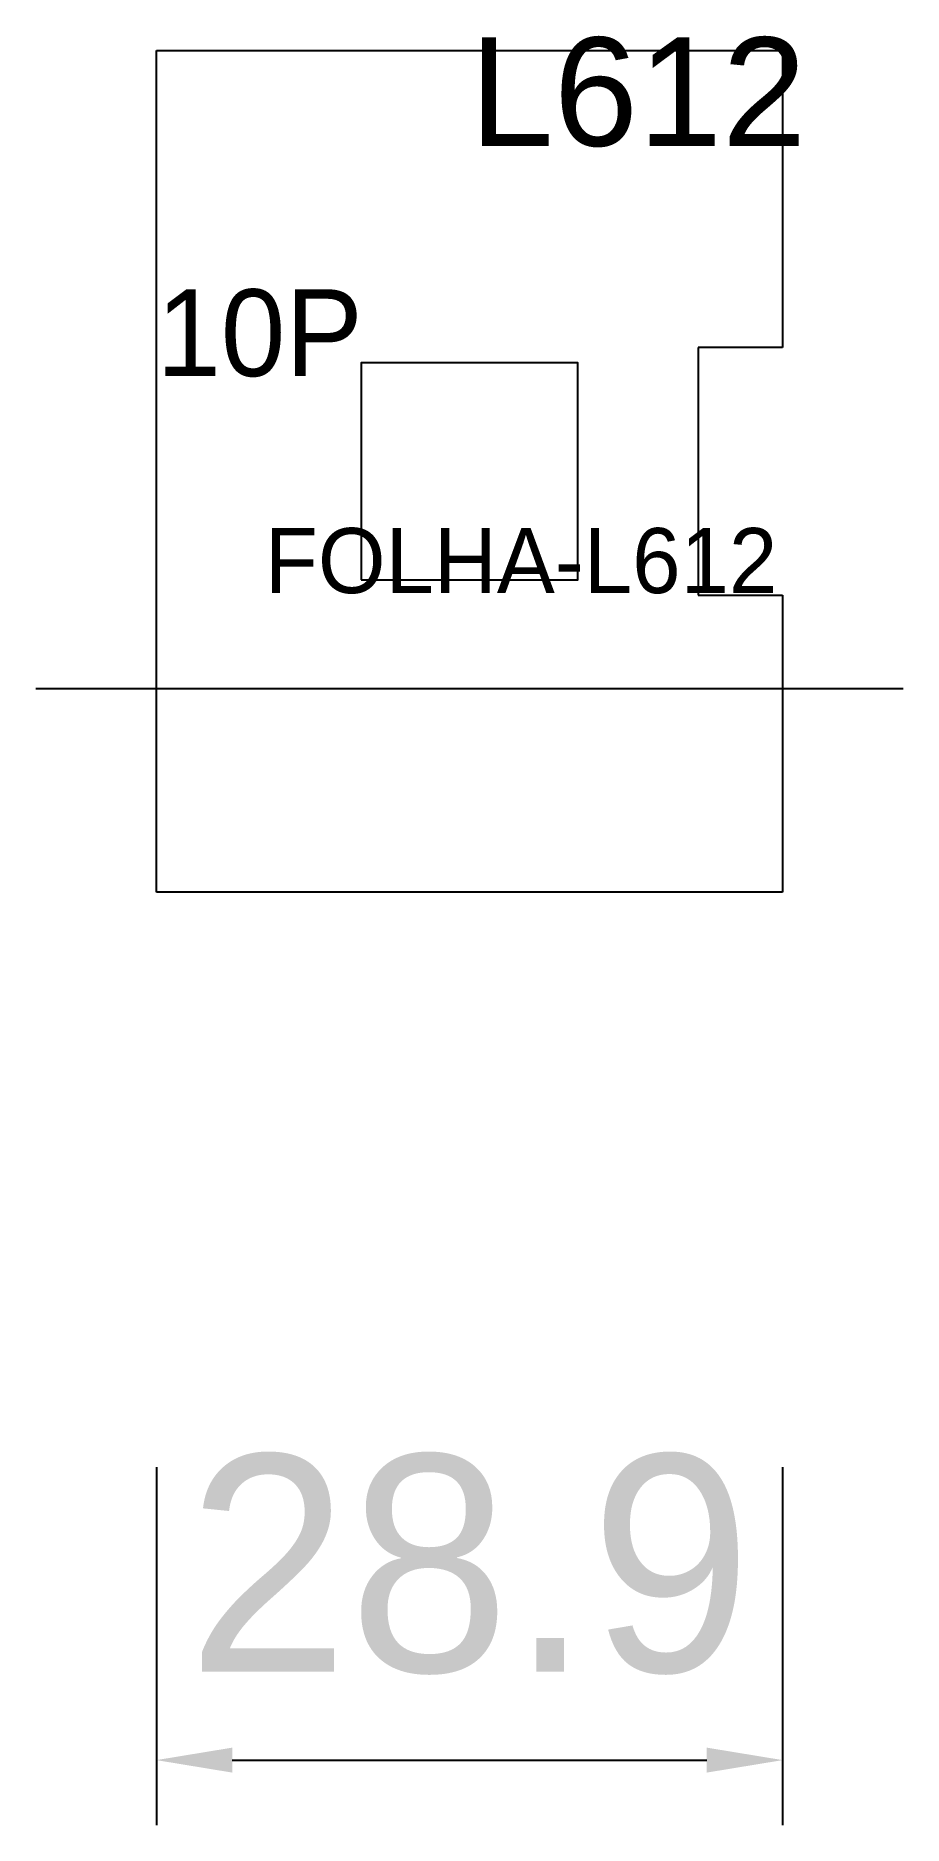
# Model space of a CAD drawing. Header units: metres. Extents: x 216.6 to 256.6, y 119.7 to 202.2.
import ezdxf

# ---------------------------------------------------------------- set-up
doc = ezdxf.new("R2010")
doc.units = ezdxf.units.M
for name, color, linetype in [('COTA', 241, 'CONTINUOUS'), ('FOLHA', 255, 'CONTINUOUS'), ('Hachura', 251, 'CONTINUOUS'), ('NOMENCLATURA', 7, 'CONTINUOUS'), ('Nível', 160, 'CONTINUOUS'), ('Painéis', 200, 'CONTINUOUS'), ('Pilares', 5, 'CONTINUOUS'), ('SARR_2.2x7', 40, 'CONTINUOUS')]:
    doc.layers.add(name, color=color, linetype=linetype)
doc.styles.add('ARIAL', font='Arial.ttf')
doc.dimstyles.new('EZ DXF', dxfattribs={"dimtxt": 10, "dimasz": 3.5, "dimexe": 3, "dimexo": 1.5, "dimgap": 1, "dimtad": 1, "dimdec": 1, "dimdsep": 46, "dimcen": 2.5, "dimazin": 3, "dimtfac": 1, "dimtmove": 0, "dimatfit": 3})

msp = doc.modelspace()

# ---------------------------------------------------------------- hatches: boundary and pattern name
at = {"layer": 'Hachura'}
h = msp.add_hatch(dxfattribs=at)
h.set_pattern_fill('ANSI31', scale=50)
h.paths.add_polyline_path([(222.2, 201.5), (251.08, 201.5), (251.08, 187.82), (247.18, 187.82), (247.18, 176.4), (251.08, 176.4), (251.08, 162.72), (222.2, 162.72)])
h = msp.add_hatch(dxfattribs=at)
h.set_pattern_fill('ANSI31', scale=50)
h.paths.add_polyline_path([(222.2, 201.5), (251.08, 201.5), (251.08, 187.82), (247.18, 187.82), (247.18, 176.4), (251.08, 176.4), (251.08, 162.72), (222.2, 162.72)])

# ---------------------------------------------------------------- linework, layer by layer
at = {"layer": 'Painéis', "color": 200}
for p, q in [((222.2, 201.5), (251.08, 201.5)), ((222.2, 162.72), (222.2, 201.5)), ((222.2, 201.5), (251.08, 201.5)), ((222.2, 162.72), (222.2, 201.5)), ((251.08, 201.5), (251.08, 187.82)), ((251.08, 201.5), (251.08, 187.82)), ((251.08, 187.82), (247.18, 187.82)), ((247.18, 187.82), (247.18, 176.4)), ((251.08, 187.82), (247.18, 187.82)), ((247.18, 187.82), (247.18, 176.4)), ((247.18, 176.4), (251.08, 176.4)), ((247.18, 176.4), (251.08, 176.4)), ((251.08, 176.4), (251.08, 162.72)), ((251.08, 176.4), (251.08, 162.72)), ((251.08, 162.72), (222.2, 162.72)), ((251.08, 162.72), (222.2, 162.72))]:
    msp.add_line(p, q, dxfattribs=at)
at = {"layer": 'Pilares'}
msp.add_lwpolyline([(231.64, 177.11), (241.64, 177.11), (241.64, 187.11), (231.64, 187.11)], close=True, dxfattribs=at)
msp.add_lwpolyline([(231.64, 177.11), (241.64, 177.11), (241.64, 187.11), (231.64, 187.11)], close=True, dxfattribs=at)
at = {"layer": 'SARR_2.2x7'}
msp.add_line((216.64, 172.11), (256.64, 172.11), dxfattribs=at)
msp.add_line((216.64, 172.11), (256.64, 172.11), dxfattribs=at)

# ---------------------------------------------------------------- texts
at = {"layer": 'FOLHA'}
msp.add_text('FOLHA-L612', height=3, dxfattribs=at).set_placement((227.2, 176.5))
msp.add_text('FOLHA-L612', height=3, dxfattribs=at).set_placement((227.2, 176.5))
at = {"layer": 'NOMENCLATURA', "insert": (236.64, 202.11), "char_height": 5, "attachment_point": 1, "style": 'ARIAL'}
msp.add_mtext('L612', dxfattribs=at)
msp.add_mtext('L612', dxfattribs=at)
at = {"layer": 'Nível'}
msp.add_text('10P', height=4, dxfattribs=at).set_placement((222.2, 186.5))
msp.add_text('10P', height=4, dxfattribs=at).set_placement((222.2, 186.5))

# ---------------------------------------------------------------- dimensions: what is measured, and where the dimension line sits
at = {"layer": 'COTA'}
msp.add_linear_dim(base=(222.2, 122.72), p1=(222.2, 137.72), p2=(251.08, 137.72), dimstyle='EZ DXF', dxfattribs=at).render()
msp.add_linear_dim(base=(222.2, 122.72), p1=(222.2, 137.72), p2=(251.08, 137.72), dimstyle='EZ DXF', dxfattribs=at).render()

doc.saveas('drawing.dxf')
